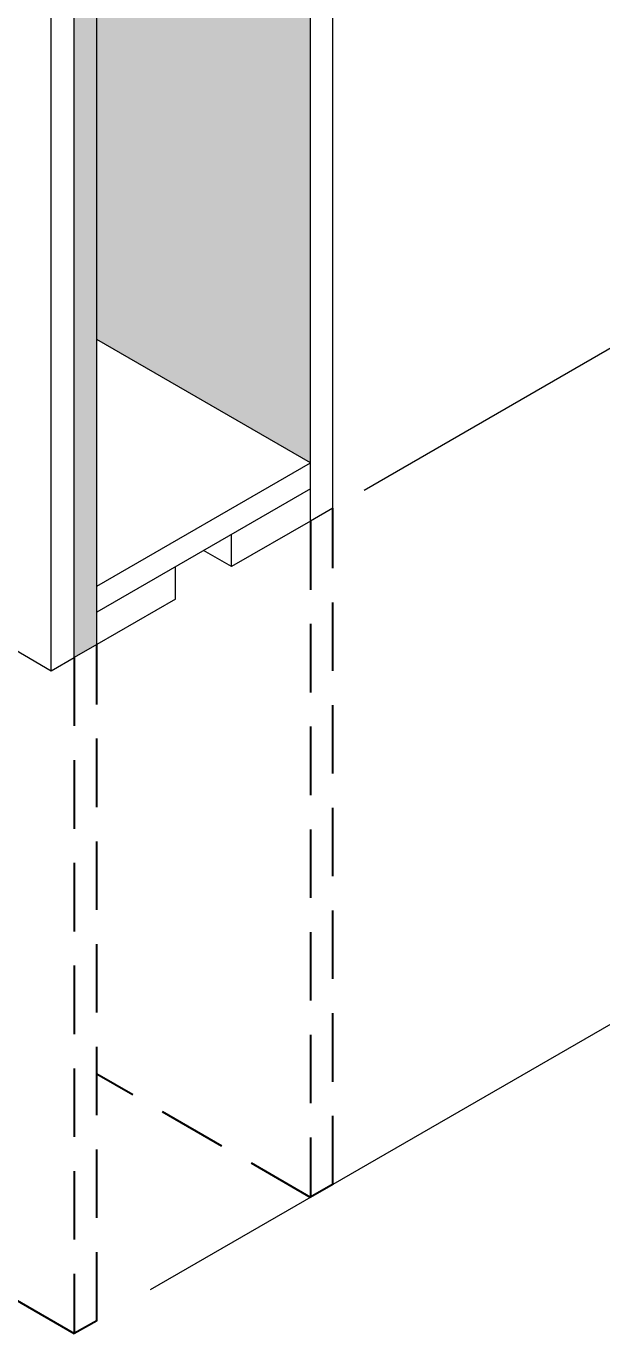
# Model space of a CAD drawing. Extents: x -20676 to 4767, y -817 to 14270.
# Drawn here: x -15638.2 to -15584.8, y 7878 to 7999.3 of the extents above; entities that cross this region are included whole.
import ezdxf

# ---------------------------------------------------------------- set-up
doc = ezdxf.new("R2010")
doc.units = 0
doc.header["$PDMODE"] = 2
doc.header["$PDSIZE"] = 10
doc.linetypes.add('HIDDEN', pattern=[9.525, 6.35, -3.175])
doc.layers.get('0').update_dxf_attribs({"lineweight": 13})
doc.layers.get('Defpoints').update_dxf_attribs({"lineweight": 13})
for name, color, linetype, lineweight in [('Concreto', 251, 'HIDDEN', 25), ('cotas', 4, 'Continuous', 13), ('Demarcação 1', 252, 'Continuous', 9), ('MADEIRA', 3, 'Continuous', 13)]:
    doc.layers.add(name, color=color, linetype=linetype, lineweight=lineweight)
doc.dimstyles.new('1x', dxfattribs={"dimtxt": 8, "dimasz": 5, "dimexe": 7, "dimexo": 5, "dimgap": 4, "dimtad": 1, "dimdec": 1, "dimdsep": 46, "dimtxsty": 'Standard', "dimblk": 'DOT', "dimcen": 0.09, "dimclrd": 4, "dimclre": 4, "dimclrt": 2, "dimadec": 0, "dimazin": 2, "dimtfac": 1, "dimtdec": 1, "dimtmove": 0, "dimatfit": 3, "dimldrblk": 'DOT', "dimfxl": 0, "dimtolj": 1, "dimtzin": 0, "dimlwd": 9, "dimlwe": 9, "dimarcsym": 0})

# ---------------------------------------------------------------- blocks, each defined once
blk = doc.blocks.new('_Dot')
at = {"color": 0, "linetype": 'ByBlock', "lineweight": -2}
blk.add_line((-0.5, 0), (-1, 0), dxfattribs=at)
at = {"color": 0, "linetype": 'ByBlock', "const_width": 0.5}
blk.add_lwpolyline([(-0.25, 0, 1), (0.25, 0, 1)], format="xyb", close=True, dxfattribs=at)
blk = doc.blocks.new('*D19')
at = {"layer": 'cotas', "color": 4, "lineweight": 9, "transparency": 16777216}
for p, q in [((-15626.68, 8022.45), (-15556.54, 8062.94)), ((-15563.54, 7986.27), (-15563.54, 8053.9)), ((-15606.87, 7956.25), (-15556.54, 7985.31))]:
    blk.add_line(p, q, dxfattribs=at)
at = {"layer": 'Defpoints', "color": 0, "transparency": 16777216}
for p in [(-15563.54, 8058.9), (-15631.68, 8019.56), (-15611.87, 7953.36)]:
    blk.add_point(p, dxfattribs=at)
at = {"layer": 'cotas', "color": 4, "lineweight": 9, "transparency": 16777216, "xscale": 5, "yscale": 5, "zscale": 5}
for p, rotation in [((-15563.54, 8058.9), 90), ((-15563.54, 7981.27), 270)]:
    blk.add_blockref('_Dot', p, dxfattribs=dict(at, rotation=rotation))
at = {"layer": 'cotas', "color": 2, "transparency": 16777216, "insert": (-15571.54, 8013.84), "char_height": 8, "attachment_point": 5, "rotation": 90}
blk.add_mtext('\\A1;H PAINEL', dxfattribs=at)
blk = doc.blocks.new('*D20')
at = {"layer": 'cotas', "color": 4, "lineweight": 9, "transparency": 16777216}
for p, q in [((-15606.87, 7956.25), (-15556.54, 7985.31)), ((-15563.54, 7976.27), (-15563.54, 7923.56)), ((-15626.68, 7882.11), (-15556.54, 7922.61))]:
    blk.add_line(p, q, dxfattribs=at)
at = {"layer": 'Defpoints', "color": 0, "transparency": 16777216}
for p in [(-15611.87, 7953.36), (-15563.54, 7918.56), (-15631.68, 7879.22)]:
    blk.add_point(p, dxfattribs=at)
at = {"layer": 'cotas', "color": 4, "lineweight": 9, "transparency": 16777216, "xscale": 5, "yscale": 5, "zscale": 5}
for p, rotation in [((-15563.54, 7981.27), 90), ((-15563.54, 7918.56), 270)]:
    blk.add_blockref('_Dot', p, dxfattribs=dict(at, rotation=rotation))
at = {"layer": 'cotas', "color": 2, "transparency": 16777216, "insert": (-15571.54, 7949.92), "char_height": 8, "attachment_point": 5, "rotation": 90}
blk.add_mtext('\\A1;COMPLEMENTO', dxfattribs=at)
blk = doc.blocks.new('*D16')
at = {"layer": 'cotas', "color": 4, "lineweight": 9, "transparency": 16777216}
for p, q in [((-15626.68, 8022.45), (-15509.37, 8090.17)), ((-15516.37, 8081.13), (-15516.37, 7950.79)), ((-15626.68, 7882.11), (-15509.37, 7949.84))]:
    blk.add_line(p, q, dxfattribs=at)
at = {"layer": 'Defpoints', "color": 0, "transparency": 16777216}
for p in [(-15631.68, 8019.56), (-15516.37, 7945.79), (-15631.68, 7879.22)]:
    blk.add_point(p, dxfattribs=at)
at = {"layer": 'cotas', "color": 4, "lineweight": 9, "transparency": 16777216, "xscale": 5, "yscale": 5, "zscale": 5}
for p, rotation in [((-15516.37, 8086.13), 90), ((-15516.37, 7945.79), 270)]:
    blk.add_blockref('_Dot', p, dxfattribs=dict(at, rotation=rotation))
at = {"layer": 'cotas', "color": 2, "transparency": 16777216, "insert": (-15525.71, 8005.97), "char_height": 8, "attachment_point": 5, "rotation": 90}
blk.add_mtext('\\A1;ESTUTURAÇÃO PASSA', dxfattribs=at)

msp = doc.modelspace()

# ---------------------------------------------------------------- hatches: boundary and pattern name
at = {"layer": 'Demarcação 1'}
msp.add_hatch(color=256, dxfattribs=at).paths.add_polyline_path([(-15795.86, 8137.22), (-15795.86, 8114.35), (-15631.68, 8019.56), (-15631.68, 7970.21), (-15611.87, 7958.77), (-15611.87, 8031)])
h = msp.add_hatch(color=256, dxfattribs=at)
h.dxf.hatch_style = 1
h.paths.add_polyline_path([(-15633.76, 7940.72), (-15631.68, 7941.92), (-15631.68, 8019.56), (-15633.76, 8018.36)])

# ---------------------------------------------------------------- linework, layer by layer
at = {"extrusion": (-1e-16, 0.816497, 0.57735)}
for p, q in [((-15609.79, 7954.56), (-15609.79, 8032.2)), ((-15611.87, 7953.36), (-15611.87, 8031)), ((-15631.68, 7941.92), (-15631.68, 8019.56)), ((-15633.76, 7940.72), (-15633.76, 8018.36)), ((-15611.87, 7958.77), (-15631.68, 7970.21)), ((-15631.68, 7947.34), (-15611.87, 7958.77)), ((-15611.87, 7956.37), (-15631.68, 7944.93)), ((-15609.79, 7954.56), (-15611.87, 7953.36)), ((-15631.68, 7944.93), (-15631.68, 7947.34)), ((-15631.68, 7941.92), (-15631.68, 7944.93)), ((-15631.68, 7941.92), (-15633.76, 7940.72))]:
    msp.add_line(p, q, dxfattribs=at)
at = {"layer": 'Concreto'}
for p, q in [((-15633.73, 7878), (-15814.1, 7982.14)), ((-15611.87, 7953.36), (-15611.87, 7890.66)), ((-15633.76, 7940.72), (-15633.76, 7878.02)), ((-15611.84, 7890.64), (-15631.68, 7902.09))]:
    msp.add_line(p, q, dxfattribs=at)
at = {"layer": 'Concreto', "extrusion": (-1e-16, 0.816497, 0.57735)}
for p, q in [((-15609.79, 7891.86), (-15609.79, 7954.56)), ((-15631.68, 7879.22), (-15631.68, 7941.92)), ((-15609.76, 7891.88), (-15611.84, 7890.68)), ((-15631.68, 7879.22), (-15633.76, 7878.02))]:
    msp.add_line(p, q, dxfattribs=at)
at = {"layer": 'MADEIRA', "extrusion": (5e-16, 0.816497, 0.57735)}
for p, q in [((-15635.89, 7939.49), (-15635.89, 8017.13)), ((-15641.85, 7942.93), (-15635.89, 7939.49)), ((-15635.89, 7939.49), (-15633.76, 7940.72))]:
    msp.add_line(p, q, dxfattribs=at)
at = {"layer": 'MADEIRA', "extrusion": (-1e-16, 0.816497, 0.57735)}
for p, q in [((-15611.87, 7953.36), (-15619.17, 7949.15)), ((-15619.17, 7949.15), (-15619.17, 7952.15)), ((-15619.17, 7949.15), (-15621.78, 7950.65)), ((-15624.38, 7946.14), (-15624.38, 7949.15)), ((-15624.38, 7946.14), (-15631.68, 7941.92))]:
    msp.add_line(p, q, dxfattribs=at)

# ---------------------------------------------------------------- dimensions: what is measured, and where the dimension line sits
at = {"layer": 'cotas', "color": 0}
for base, p1, p2, text, picture, middle in [((-15516.37, 7945.79), (-15631.68, 8019.56), (-15631.68, 7879.22), 'ESTUTURAÇÃO PASSA', '*D16', (-15516.37, 8005.97)), ((-15563.54, 8058.9), (-15611.87, 7953.36), (-15631.68, 8019.56), 'H PAINEL', '*D19', (-15563.54, 8013.84)), ((-15563.54, 7918.56), (-15611.87, 7953.36), (-15631.68, 7879.22), 'COMPLEMENTO', '*D20', (-15563.54, 7949.92))]:
    dim = msp.add_linear_dim(base=base, p1=p1, p2=p2, angle=90, text=text, dimstyle='1x', override={"dimfxl": 5}, dxfattribs=at)
    dim.commit()
    dim.dimension.update_dxf_attribs({"geometry": picture, "text_midpoint": middle, "dimtype": 160})

doc.saveas('drawing.dxf')
